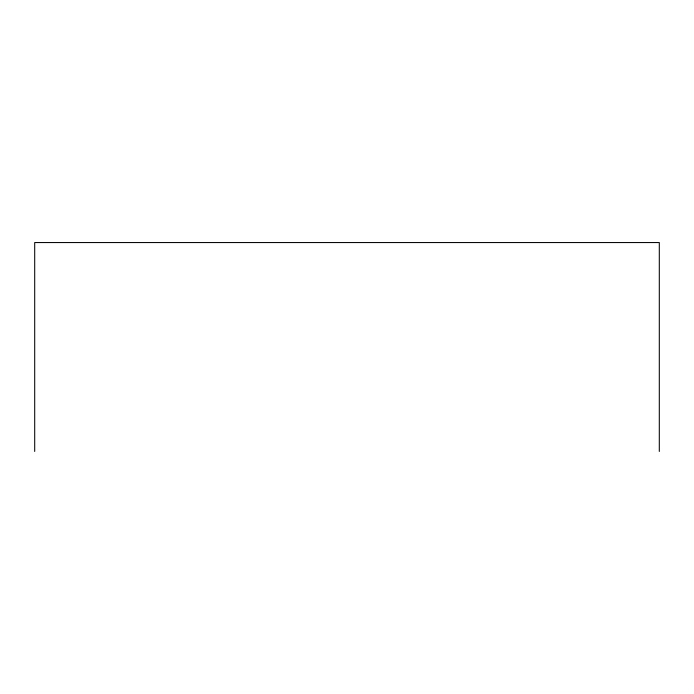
<?xml version="1.0" encoding="UTF-8"?>
<svg xmlns="http://www.w3.org/2000/svg" width="694" height="694" viewBox="0 0 694 694"><rect width="100%" height="100%" fill="white"/><g stroke="black" fill="none" stroke-linecap="round" stroke-linejoin="round"><path stroke-width="1.04" d="M659.3 451.447L659.3 242.553L34.7 242.553L34.7 451.447"/></g></svg>
